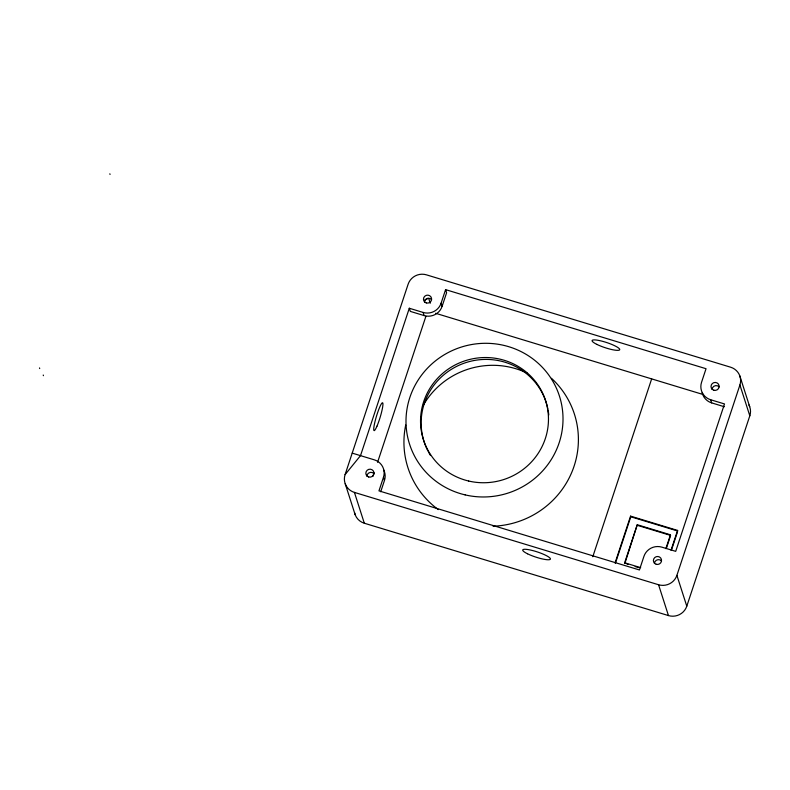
<?xml version="1.0" encoding="UTF-8"?>
<svg xmlns="http://www.w3.org/2000/svg" width="790" height="790" viewBox="0 0 790 790"><rect width="100%" height="100%" fill="white"/><g stroke="black" fill="none" stroke-linecap="round" stroke-linejoin="round"><path stroke-width="1.19" d="M364.318 523.227L354.424 492.407A14.575 14.19 -17.8 0 1 345.092 474.612L408.114 284.242A14.575 14.19 -17.8 0 1 426.442 274.841L730.582 367.192A14.575 14.19 -17.8 0 1 739.914 384.987L749.809 415.807L686.787 606.177A14.575 14.19 -17.8 0 1 668.458 615.578L364.318 523.227A14.575 14.19 -17.8 0 1 354.591 512.789M724.361 406.741L711.691 402.9L710.674 399.75A14.279 13.914 -17.8 0 1 701.54 382.311L706.043 368.713L445.58 289.634L441.087 303.232A14.279 13.914 -17.8 0 1 423.124 312.445L409.299 308.248L360.507 455.642L345.092 474.612M372.939 476.331L374.095 472.825M377.571 462.308L425.899 316.326M352.212 453.124L374.332 459.839A14.279 13.914 -17.8 0 1 383.466 477.279L378.963 490.876L639.426 569.965L643.929 556.367A14.279 13.914 -17.8 0 1 661.882 547.154L675.707 551.351L724.499 403.947L710.674 399.75M380.721 491.755L384.473 480.429A14.279 13.914 -17.8 0 0 383.624 469.803M409.299 308.248L410.306 311.388L424.131 315.585A14.279 13.914 -17.8 0 0 442.094 306.372L446.597 292.774L445.58 289.634M592.786 556.733L651.661 378.884M615.134 562.757L630.568 516.137L677.573 530.416L677.781 531.038L630.775 516.769L630.568 516.137M615.341 563.389L630.775 516.769M628.297 564.475L624.663 562.796L637.263 524.728L670.443 534.8L665.861 548.645M624.87 563.428L637.263 524.728M666.444 548.122L670.266 536.588M671.016 550.225L677.573 530.416M671.609 549.692L677.395 532.203M686.787 606.177L676.892 575.347L739.914 384.987M424.921 299.904L428.081 298.284M435.596 313.284L703.327 394.575M637.471 525.36L670.651 535.432M624.663 562.796L640.68 567.664M635.16 566.558L638.596 567.595M354.424 492.407L658.564 584.748A14.575 14.19 -17.8 0 0 676.892 575.347M739.795 375.843L749.69 406.662M658.564 584.748L668.458 615.578M441.087 303.232L442.094 306.372M428.753 298.6L430.244 303.251M423.124 312.445L424.131 315.585M383.466 477.279L384.473 480.429M345.21 483.757L355.105 514.576M109.85 173.8L110.047 174.432M43.233 375.043L43.43 375.675M39.5 367.933L39.698 368.555M654.416 563.468A4.078 3.97 -17.8 0 1 661.507 560.91M424.477 302.116A4.078 3.97 -17.8 0 1 431.567 299.548M366.866 476.163A4.078 3.97 -17.8 0 1 373.956 473.605M711.691 402.9A14.279 13.914 -17.8 0 1 702.162 392.67M712.037 389.421A4.078 3.97 -17.8 0 1 719.127 386.863M748.94 404.964A14.575 14.19 -17.8 0 1 749.809 415.807M551.489 378.311A87.443 85.172 -17.8 0 1 572.474 470.613A87.443 85.172 -17.8 0 1 493.069 526.219M438.282 509.58A87.443 85.172 -17.8 0 1 405.714 425M428.091 451.268A64.128 62.459 -17.8 0 1 464.184 363.173A64.128 62.459 -17.8 0 1 547.855 408.904M548.092 410.109A64.128 62.459 -17.8 0 1 548.774 414.967M430.54 455.524A64.128 62.459 -17.8 0 1 428.674 452.344M423.094 405.596A78.704 76.65 -17.8 0 1 527.058 373.078M656.214 564.287A4.078 3.97 -17.8 0 0 661.457 559.587A4.078 3.97 -17.8 0 0 654.752 557.552A4.078 3.97 -17.8 0 0 656.214 564.287M368.654 476.972A4.078 3.97 -17.8 0 0 373.897 472.282A4.078 3.97 -17.8 0 0 367.192 470.248A4.078 3.97 -17.8 0 0 368.654 476.972M426.274 302.925A4.078 3.97 -17.8 0 0 431.518 298.235A4.078 3.97 -17.8 0 0 424.813 296.201A4.078 3.97 -17.8 0 0 426.274 302.925M713.834 390.23A4.078 3.97 -17.8 0 0 719.068 385.54A4.078 3.97 -17.8 0 0 712.363 383.506A4.078 3.97 -17.8 0 0 713.834 390.23M596.825 344.371A14.575 2.696 18.3 0 0 619.498 349.99A14.575 2.696 18.3 0 0 601.328 340.994A14.575 2.696 18.3 0 0 596.825 344.371M376.949 426.215A14.575 1.916 -73.1 0 0 382.824 403.088A14.575 1.916 -73.1 0 0 375.201 420.764A14.575 1.916 -73.1 0 0 376.949 426.215M527.503 553.78A14.575 2.696 18.3 0 0 550.186 559.389A14.575 2.696 18.3 0 0 532.016 550.393A14.575 2.696 18.3 0 0 527.503 553.78M465.132 494.886A78.704 76.65 -17.8 0 0 560.08 398.19A78.704 76.65 -17.8 0 0 428.299 367.33A78.704 76.65 -17.8 0 0 465.132 494.886M468.717 481.041A64.128 62.459 -17.8 0 0 546.078 402.248A64.128 62.459 -17.8 0 0 438.707 377.107A64.128 62.459 -17.8 0 0 468.717 481.041"/></g></svg>
